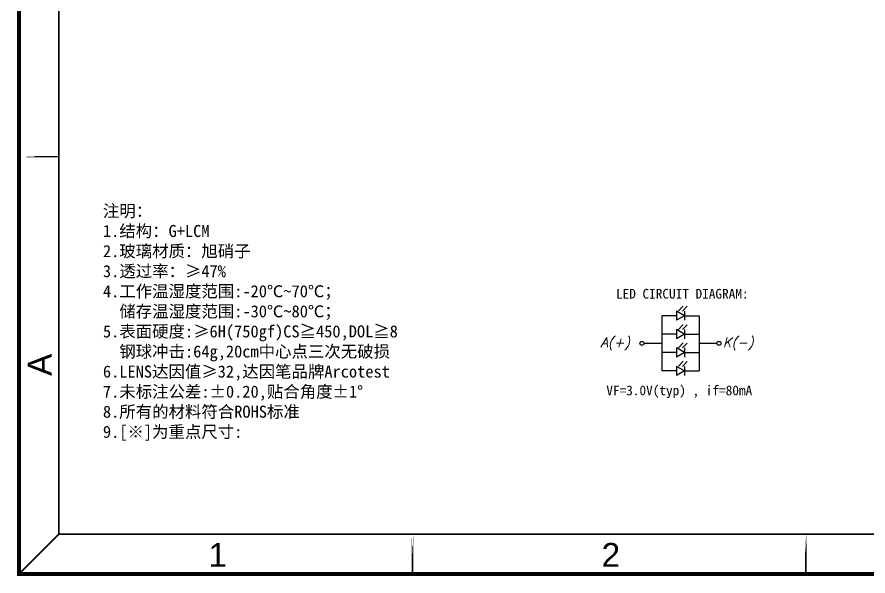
# Model space of a CAD drawing. Header units: millimetres. Extents: x 479 to 950, y -434 to -100.
# Drawn here: x 478.9 to 648.6, y -433.9 to -322.5 of the extents above; entities that cross this region are included whole.
import ezdxf

# ---------------------------------------------------------------- set-up
doc = ezdxf.new("R2010")
doc.units = ezdxf.units.MM
doc.header["$LTSCALE"] = 16.335
doc.layers.get('0').update_dxf_attribs({"linetype": 'CONTINUOUS'})
doc.layers.add('FPC', color=33, linetype='CONTINUOUS')
doc.layers.add('鑫视界图框', color=3, linetype='CONTINUOUS')
doc.styles.add('H', font='italic.shx', dxfattribs={"width": 0.75})
doc.styles.add('RD', font='romand.shx', dxfattribs={"width": 0.9})
doc.styles.add('宝明', font='simhei.ttf')
doc.styles.add('黑体', font='simhei.ttf')
doc.dimstyles.new('SH', dxfattribs={"dimscale": 1.4, "dimtxt": 2.5, "dimasz": 2.5, "dimexe": 1.25, "dimexo": 0.625, "dimtad": 0, "dimdec": 1, "dimzin": 0, "dimdsep": 46, "dimtxsty": 'RD', "dimcen": 2.5, "dimadec": 0, "dimazin": 0, "dimtfac": 0.6, "dimtdec": 1, "dimtmove": 0, "dimatfit": 3, "dimfxl": 1, "dimtolj": 1, "dimarcsym": 0})

msp = doc.modelspace()

# ---------------------------------------------------------------- linework, layer by layer
at = {"layer": 'FPC'}
for p, q in [((610.4236, -381.0962), (610.4236, -382.9095)), ((611.994, -382.0029), (610.4236, -381.0962)), ((611.994, -381.0962), (611.994, -382.9095)), ((610.4236, -382.0029), (607.4702, -382.0029)), ((607.4702, -382.0029), (607.4702, -392.9853)), ((611.994, -382.0029), (610.4236, -382.9095)), ((611.994, -382.0029), (614.923, -382.0029)), ((614.923, -382.0029), (614.923, -392.9853)), ((610.4236, -384.757), (610.4236, -386.5703)), ((611.994, -385.6637), (610.4236, -384.757)), ((611.994, -384.757), (611.994, -386.5703)), ((610.4236, -385.6637), (607.4702, -385.6637)), ((611.994, -385.6637), (610.4236, -386.5703)), ((611.994, -385.6637), (614.923, -385.6637)), ((603.9004, -387.4941), (607.4702, -387.4941)), ((610.4236, -388.4178), (610.4236, -390.2311)), ((611.994, -389.3245), (610.4236, -388.4178)), ((611.994, -388.4178), (611.994, -390.2311)), ((614.923, -387.4941), (618.4928, -387.4941)), ((610.4236, -389.3245), (607.4702, -389.3245)), ((611.994, -389.3245), (610.4236, -390.2311)), ((611.994, -389.3245), (614.923, -389.3245)), ((610.4236, -392.9853), (607.4702, -392.9853)), ((610.4236, -392.0786), (610.4236, -393.8919)), ((611.994, -392.9853), (610.4236, -392.0786)), ((611.994, -392.9853), (610.4236, -393.8919)), ((611.994, -392.0786), (611.994, -393.8919)), ((611.994, -392.9853), (614.923, -392.9853))]:
    msp.add_line(p, q, dxfattribs=at)
for centre in [(603.5117, -387.4941), (618.8815, -387.4941)]:
    msp.add_circle(centre, 0.3887, dxfattribs=at)
at = {"layer": '鑫视界图框', "color": 3}
for points, const_width in [([(949.7712, -433.4548), (479.3232, -433.4548), (479.3232, -100.8148), (949.7712, -100.8148)], 0.792), ([(941.8512, -425.5348), (487.2432, -425.5348), (487.2432, -108.7348), (941.8512, -108.7348)], 0.3168), ([(479.3232, -350.2947), (487.164, -350.2947), (487.164, -350.2947), (479.3232, -350.2947)], 0.3168), ([(557.7698, -425.5432), (557.7698, -425.5432), (557.7698, -433.384), (557.7698, -433.384)], 0.3168), ([(636.1778, -425.5432), (636.1778, -425.5432), (636.1778, -433.384), (636.1778, -433.384)], 0.3168)]:
    msp.add_lwpolyline(points, close=True, dxfattribs=dict(at, const_width=const_width))
at = {"layer": '鑫视界图框', "color": 3, "const_width": 0.3168}
msp.add_lwpolyline([(487.2432, -425.5348), (479.3232, -433.4548)], dxfattribs=at)

# ---------------------------------------------------------------- texts
at = {"insert": (496.0531, -359.9086), "char_height": 2.4, "width": 68.061534, "attachment_point": 1, "style": '黑体'}
msp.add_mtext('{\\C4;注明：\\P1.结构：\\C1;G+LCM\\P\\C4;2.玻璃材质：\\C1;旭硝子\\P\\C4;3.透过率：≥47%\\P4.工作温湿度范围:-20℃~70℃；\\P  储存温湿度范围:-30℃~80℃；\\P5.表面硬度:≥\\C1;6H\\C4;(750gf)CS≧\\C1;450\\C4;,DOL≧\\C1;8\\P\\C4;  钢球冲击:\\C1;64g,20cm\\C4;中心点三次无破损\\P6.LENS达因值≥32,达因笔品牌Arcotest\\P7.未标注公差:±0.20,\\C1;贴合角度±1°\\P\\C4;8.所有的材料符合ROHS标准\\P9.\\A1;\\fSimHei|b0|i0|c134|p2;\\C1;[\\A0;\\fSimSun|b0|i0|c134|p2;※\\A1;\\fSimHei|b0|i0|c134|p2;]\\A0;\\fSimHei|b0|i0|c134|p49;\\C4;为重点尺寸:}', dxfattribs=at)
at = {"layer": 'FPC'}
for s, height, style, p in [('LED CIRCUIT DIAGRAM:', 1.94348, '宝明', (598.3406, -378.5819)), ('A(+)', 1.89776, 'H', (595.272, -388.2415)), ('K(-)', 1.89776, 'H', (619.6763, -388.2415)), ('VF=3.0V(typ) , if=80mA', 1.94348, '宝明', (596.418, -397.8466))]:
    msp.add_text(s, height=height, dxfattribs=dict(at, style=style)).set_placement(p)
at = {"layer": '鑫视界图框', "color": 3, "insert": (481.0794, -393.984), "char_height": 4.752, "width": 20.181691, "attachment_point": 1, "rotation": 90, "style": '黑体'}
msp.add_mtext('{\\fArial|b0|i0|c0|p34;A}', dxfattribs=at)
at = {"layer": '鑫视界图框', "color": 3, "char_height": 4.752, "width": 1.998569, "attachment_point": 1, "style": '黑体'}
for s, insert in [('{\\fArial|b0|i0|c0|p34;1}', (517.0712, -427.2734)), ('{\\fArial|b0|i0|c0|p34;2}', (595.4792, -427.2734))]:
    msp.add_mtext(s, dxfattribs=dict(at, insert=insert))

# ---------------------------------------------------------------- leaders
at = {"layer": 'FPC'}
for points in [[(611.7641, -380.0664), (610.7814, -381.0491)], [(612.5577, -380.117), (611.575, -381.0997)], [(611.7641, -383.7272), (610.7814, -384.7099)], [(612.5577, -383.7778), (611.575, -384.7605)], [(611.7641, -387.388), (610.7814, -388.3707)], [(612.5577, -387.4386), (611.575, -388.4213)], [(611.7641, -391.0488), (610.7814, -392.0315)], [(612.5577, -391.0994), (611.575, -392.0821)]]:
    msp.add_leader(points, dimstyle='SH', override={"dimscale": 0.25, "dimasz": 2, "dimtoh": 1}, dxfattribs=at)

doc.saveas('drawing.dxf')
